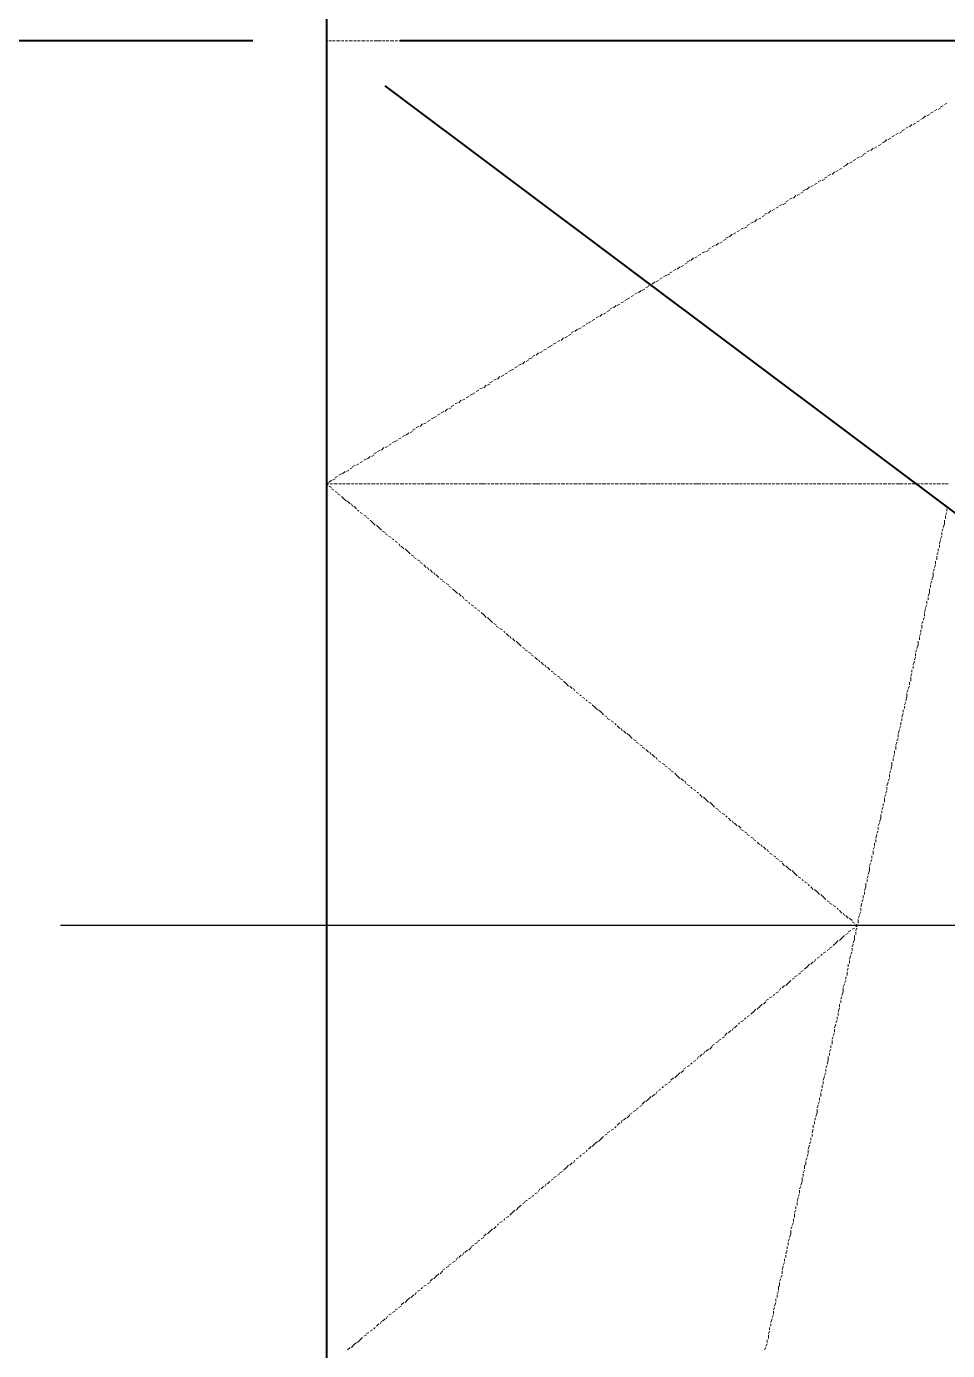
# Model space of a CAD drawing. Extents: x 0 to 604, y 0 to 420.
# Drawn here: x 344.74 to 360.35, y 331.78 to 354.23 of the extents above; entities that cross this region are included whole.
import ezdxf

# ---------------------------------------------------------------- set-up
doc = ezdxf.new("R2010")
doc.units = 0

msp = doc.modelspace()

# ---------------------------------------------------------------- linework, layer by layer
at = {"color": 7, "lineweight": 40}
for p, q in [((349.822, 397.743), (349.822, 310.219)), ((348.573, 353.991), (321.056, 353.991)), ((378.566, 353.991), (351.07, 353.991)), ((378.82, 332.232), (350.816, 353.229))]:
    msp.add_line(p, q, dxfattribs=at)
at = {"color": 7, "lineweight": 25}
for p, q in [((349.822, 357.568), (349.822, 337.566)), ((365.315, 338.984), (345.313, 338.984)), ((349.822, 336.084), (349.822, 335.068)), ((349.822, 333.565), (349.822, 313.563))]:
    msp.add_line(p, q, dxfattribs=at)
at = {"color": 7, "lineweight": 5}
for p, q in [((349.822, 354.182), (349.822, 354.224)), ((349.822, 354.097), (349.822, 354.161)), ((349.822, 354.034), (349.822, 354.097)), ((349.822, 353.991), (349.822, 354.012)), ((349.843, 353.991), (349.822, 353.991)), ((349.822, 353.991), (349.822, 353.949)), ((349.906, 353.991), (349.864, 353.991)), ((349.97, 353.991), (349.927, 353.991)), ((350.054, 353.991), (349.991, 353.991)), ((350.118, 353.991), (350.075, 353.991)), ((350.181, 353.991), (350.139, 353.991)), ((350.266, 353.991), (350.202, 353.991)), ((350.329, 353.991), (350.287, 353.991)), ((350.393, 353.991), (350.351, 353.991)), ((350.478, 353.991), (350.414, 353.991)), ((350.541, 353.991), (350.499, 353.991)), ((350.605, 353.991), (350.562, 353.991)), ((350.689, 353.991), (350.626, 353.991)), ((350.753, 353.991), (350.689, 353.991)), ((350.816, 353.991), (350.774, 353.991)), ((350.88, 353.991), (350.837, 353.991)), ((350.964, 353.991), (350.901, 353.991)), ((351.028, 353.991), (350.986, 353.991)), ((351.091, 353.991), (351.049, 353.991)), ((351.176, 353.991), (351.113, 353.991)), ((351.24, 353.991), (351.197, 353.991)), ((351.303, 353.991), (351.261, 353.991)), ((351.388, 353.991), (351.324, 353.991)), ((351.451, 353.991), (351.409, 353.991)), ((351.515, 353.991), (351.473, 353.991)), ((351.599, 353.991), (351.536, 353.991)), ((351.663, 353.991), (351.599, 353.991)), ((351.726, 353.991), (351.684, 353.991)), ((351.79, 353.991), (351.748, 353.991)), ((351.875, 353.991), (351.811, 353.991)), ((351.938, 353.991), (351.896, 353.991)), ((352.002, 353.991), (351.959, 353.991)), ((352.086, 353.991), (352.023, 353.991)), ((352.15, 353.991), (352.108, 353.991)), ((352.213, 353.991), (352.171, 353.991)), ((352.298, 353.991), (352.235, 353.991)), ((352.361, 353.991), (352.319, 353.991)), ((352.425, 353.991), (352.383, 353.991)), ((352.488, 353.991), (352.446, 353.991)), ((352.573, 353.991), (352.51, 353.991)), ((352.637, 353.991), (352.594, 353.991)), ((352.7, 353.991), (352.658, 353.991)), ((352.785, 353.991), (352.721, 353.991)), ((352.848, 353.991), (352.806, 353.991)), ((352.912, 353.991), (352.87, 353.991)), ((352.997, 353.991), (352.933, 353.991)), ((353.06, 353.991), (353.018, 353.991)), ((353.123, 353.991), (353.081, 353.991)), ((353.208, 353.991), (353.145, 353.991)), ((353.272, 353.991), (353.229, 353.991)), ((353.335, 353.991), (353.293, 353.991)), ((353.399, 353.991), (353.356, 353.991)), ((353.483, 353.991), (353.42, 353.991)), ((353.547, 353.991), (353.505, 353.991)), ((353.61, 353.991), (353.568, 353.991)), ((353.695, 353.991), (353.632, 353.991)), ((353.759, 353.991), (353.716, 353.991)), ((353.822, 353.991), (353.78, 353.991)), ((353.907, 353.991), (353.843, 353.991)), ((353.97, 353.991), (353.928, 353.991)), ((354.034, 353.991), (353.991, 353.991)), ((354.118, 353.991), (354.055, 353.991)), ((354.182, 353.991), (354.139, 353.991)), ((354.245, 353.991), (354.203, 353.991)), ((354.309, 353.991), (354.267, 353.991)), ((354.394, 353.991), (354.33, 353.991)), ((354.457, 353.991), (354.415, 353.991)), ((354.521, 353.991), (354.478, 353.991)), ((354.605, 353.991), (354.542, 353.991)), ((354.669, 353.991), (354.626, 353.991)), ((354.732, 353.991), (354.69, 353.991)), ((354.817, 353.991), (354.753, 353.991)), ((354.88, 353.991), (354.838, 353.991)), ((354.944, 353.991), (354.901, 353.991)), ((355.029, 353.991), (354.965, 353.991)), ((355.092, 353.991), (355.029, 353.991)), ((355.156, 353.991), (355.113, 353.991)), ((355.219, 353.991), (355.177, 353.991)), ((355.304, 353.991), (355.24, 353.991)), ((355.367, 353.991), (355.325, 353.991)), ((355.431, 353.991), (355.388, 353.991)), ((355.515, 353.991), (355.452, 353.991)), ((355.579, 353.991), (355.536, 353.991)), ((355.642, 353.991), (355.6, 353.991)), ((355.727, 353.991), (355.663, 353.991)), ((355.791, 353.991), (355.748, 353.991)), ((355.854, 353.991), (355.812, 353.991)), ((355.939, 353.991), (355.875, 353.991)), ((356.002, 353.991), (355.939, 353.991)), ((356.066, 353.991), (356.023, 353.991)), ((356.129, 353.991), (356.087, 353.991)), ((356.214, 353.991), (356.15, 353.991)), ((356.277, 353.991), (356.235, 353.991)), ((356.341, 353.991), (356.298, 353.991)), ((356.425, 353.991), (356.362, 353.991)), ((356.489, 353.991), (356.447, 353.991)), ((356.553, 353.991), (356.51, 353.991)), ((356.637, 353.991), (356.574, 353.991)), ((356.701, 353.991), (356.658, 353.991)), ((356.764, 353.991), (356.722, 353.991)), ((356.849, 353.991), (356.785, 353.991)), ((356.912, 353.991), (356.849, 353.991)), ((356.976, 353.991), (356.933, 353.991)), ((357.039, 353.991), (356.997, 353.991)), ((357.124, 353.991), (357.06, 353.991)), ((357.187, 353.991), (357.145, 353.991)), ((357.251, 353.991), (357.209, 353.991)), ((357.336, 353.991), (357.272, 353.991)), ((357.399, 353.991), (357.357, 353.991)), ((357.463, 353.991), (357.42, 353.991)), ((357.547, 353.991), (357.484, 353.991)), ((357.611, 353.991), (357.568, 353.991)), ((357.674, 353.991), (357.632, 353.991)), ((357.759, 353.991), (357.695, 353.991)), ((357.822, 353.991), (357.759, 353.991)), ((357.886, 353.991), (357.844, 353.991)), ((357.949, 353.991), (357.907, 353.991)), ((358.034, 353.991), (357.971, 353.991)), ((358.098, 353.991), (358.055, 353.991)), ((358.161, 353.991), (358.119, 353.991)), ((358.246, 353.991), (358.182, 353.991)), ((358.309, 353.991), (358.267, 353.991)), ((358.373, 353.991), (358.33, 353.991)), ((358.457, 353.991), (358.394, 353.991)), ((358.521, 353.991), (358.479, 353.991)), ((358.584, 353.991), (358.542, 353.991)), ((358.669, 353.991), (358.606, 353.991)), ((358.733, 353.991), (358.669, 353.991)), ((358.796, 353.991), (358.754, 353.991)), ((358.86, 353.991), (358.817, 353.991)), ((358.944, 353.991), (358.881, 353.991)), ((359.008, 353.991), (358.966, 353.991)), ((359.071, 353.991), (359.029, 353.991)), ((359.156, 353.991), (359.092, 353.991)), ((359.219, 353.991), (359.177, 353.991)), ((359.283, 353.991), (359.241, 353.991)), ((359.368, 353.991), (359.304, 353.991)), ((359.431, 353.991), (359.389, 353.991)), ((359.495, 353.991), (359.452, 353.991)), ((359.579, 353.991), (359.516, 353.991)), ((359.643, 353.991), (359.579, 353.991)), ((359.706, 353.991), (359.664, 353.991)), ((359.77, 353.991), (359.728, 353.991)), ((359.854, 353.991), (359.791, 353.991)), ((359.918, 353.991), (359.876, 353.991)), ((359.981, 353.991), (359.939, 353.991)), ((360.066, 353.991), (360.003, 353.991)), ((360.13, 353.991), (360.087, 353.991)), ((360.193, 353.991), (360.151, 353.991)), ((360.278, 353.991), (360.214, 353.991)), ((360.341, 353.991), (360.299, 353.991)), ((349.822, 353.928), (349.822, 353.885)), ((349.822, 353.864), (349.822, 353.801)), ((349.822, 353.78), (349.822, 353.737)), ((349.822, 353.716), (349.822, 353.674)), ((349.822, 353.653), (349.822, 353.589)), ((349.822, 353.568), (349.822, 353.526)), ((349.822, 353.505), (349.822, 353.462)), ((349.822, 353.441), (349.822, 353.377)), ((349.822, 353.356), (349.822, 353.314)), ((349.822, 353.293), (349.822, 353.25)), ((349.822, 353.229), (349.822, 353.187)), ((349.822, 353.166), (349.822, 353.102)), ((349.822, 353.081), (349.822, 353.039)), ((349.822, 353.018), (349.822, 352.975)), ((349.822, 352.954), (349.822, 352.891)), ((349.822, 352.87), (349.822, 352.827)), ((360.13, 352.806), (360.172, 352.827)), ((360.193, 352.827), (360.235, 352.848)), ((360.235, 352.87), (360.278, 352.891)), ((360.299, 352.912), (360.341, 352.933)), ((349.822, 352.806), (349.822, 352.764)), ((349.822, 352.742), (349.822, 352.679)), ((349.822, 352.658), (349.822, 352.615)), ((349.822, 352.594), (349.822, 352.552)), ((359.77, 352.573), (359.812, 352.594)), ((359.833, 352.615), (359.876, 352.637)), ((359.897, 352.658), (359.939, 352.679)), ((359.939, 352.679), (359.981, 352.721)), ((360.003, 352.721), (360.045, 352.742)), ((360.066, 352.764), (360.108, 352.785)), ((349.822, 352.531), (349.822, 352.467)), ((349.822, 352.446), (349.822, 352.404)), ((349.822, 352.383), (349.822, 352.34)), ((359.41, 352.361), (359.452, 352.383)), ((359.474, 352.404), (359.516, 352.425)), ((359.537, 352.425), (359.579, 352.446)), ((359.579, 352.467), (359.622, 352.488)), ((359.643, 352.51), (359.685, 352.531)), ((359.706, 352.531), (359.749, 352.573)), ((349.822, 352.319), (349.822, 352.277)), ((349.822, 352.256), (349.822, 352.192)), ((349.822, 352.171), (349.822, 352.129)), ((359.05, 352.129), (359.092, 352.171)), ((359.114, 352.171), (359.156, 352.192)), ((359.177, 352.213), (359.219, 352.235)), ((359.241, 352.256), (359.283, 352.277)), ((359.283, 352.277), (359.325, 352.319)), ((359.346, 352.319), (359.389, 352.34)), ((349.822, 352.108), (349.822, 352.065)), ((349.822, 352.044), (349.822, 351.98)), ((349.822, 351.959), (349.822, 351.917)), ((358.627, 351.875), (358.669, 351.917)), ((358.69, 351.917), (358.733, 351.938)), ((358.754, 351.959), (358.796, 351.98)), ((358.817, 352.002), (358.86, 352.023)), ((358.881, 352.023), (358.923, 352.044)), ((358.923, 352.065), (358.966, 352.086)), ((358.987, 352.108), (359.029, 352.129)), ((349.822, 351.896), (349.822, 351.853)), ((349.822, 351.832), (349.822, 351.769)), ((349.822, 351.748), (349.822, 351.705)), ((358.33, 351.705), (358.373, 351.726)), ((358.394, 351.726), (358.436, 351.769)), ((358.457, 351.769), (358.5, 351.79)), ((358.521, 351.811), (358.563, 351.832)), ((358.584, 351.853), (358.627, 351.875)), ((349.822, 351.684), (349.822, 351.642)), ((349.822, 351.621), (349.822, 351.557)), ((349.822, 351.536), (349.822, 351.494)), ((349.822, 351.473), (349.822, 351.43)), ((357.907, 351.451), (357.971, 351.473)), ((357.971, 351.473), (358.013, 351.515)), ((358.034, 351.515), (358.077, 351.536)), ((358.098, 351.557), (358.14, 351.578)), ((358.161, 351.599), (358.204, 351.621)), ((358.225, 351.621), (358.267, 351.642)), ((358.267, 351.663), (358.309, 351.684)), ((349.822, 351.409), (349.822, 351.367)), ((349.822, 351.346), (349.822, 351.282)), ((349.822, 351.261), (349.822, 351.218)), ((357.611, 351.261), (357.653, 351.282)), ((357.674, 351.303), (357.717, 351.324)), ((357.738, 351.324), (357.78, 351.367)), ((357.801, 351.367), (357.844, 351.388)), ((357.865, 351.409), (357.907, 351.43)), ((349.822, 351.197), (349.822, 351.155)), ((349.822, 351.134), (349.822, 351.07)), ((349.822, 351.049), (349.822, 351.007)), ((357.209, 351.007), (357.251, 351.028)), ((357.251, 351.049), (357.293, 351.07)), ((357.315, 351.07), (357.357, 351.113)), ((357.378, 351.113), (357.42, 351.134)), ((357.442, 351.155), (357.484, 351.176)), ((357.505, 351.197), (357.547, 351.218)), ((357.568, 351.218), (357.611, 351.24)), ((349.822, 350.986), (349.822, 350.943)), ((349.822, 350.922), (349.822, 350.859)), ((349.822, 350.837), (349.822, 350.795)), ((356.849, 350.795), (356.891, 350.816)), ((356.912, 350.816), (356.955, 350.837)), ((356.955, 350.859), (356.997, 350.88)), ((357.018, 350.901), (357.06, 350.922)), ((357.082, 350.922), (357.124, 350.964)), ((357.145, 350.964), (357.187, 350.986)), ((349.822, 350.774), (349.822, 350.732)), ((349.822, 350.711), (349.822, 350.647)), ((349.822, 350.626), (349.822, 350.584)), ((356.489, 350.562), (356.531, 350.584)), ((356.553, 350.605), (356.595, 350.626)), ((356.595, 350.647), (356.637, 350.668)), ((356.658, 350.668), (356.701, 350.711)), ((356.722, 350.711), (356.764, 350.732)), ((356.785, 350.753), (356.828, 350.774)), ((349.822, 350.562), (349.822, 350.52)), ((349.822, 350.499), (349.822, 350.456)), ((349.822, 350.435), (349.822, 350.372)), ((349.822, 350.351), (349.822, 350.308)), ((356.129, 350.351), (356.171, 350.372)), ((356.193, 350.393), (356.235, 350.414)), ((356.256, 350.414), (356.298, 350.435)), ((356.298, 350.456), (356.341, 350.478)), ((356.362, 350.499), (356.404, 350.52)), ((356.425, 350.52), (356.468, 350.562)), ((349.822, 350.287), (349.822, 350.245)), ((349.822, 350.224), (349.822, 350.16)), ((349.822, 350.139), (349.822, 350.097)), ((355.706, 350.097), (355.748, 350.118)), ((355.769, 350.118), (355.812, 350.16)), ((355.833, 350.16), (355.875, 350.181)), ((355.896, 350.202), (355.939, 350.224)), ((355.939, 350.245), (355.981, 350.266)), ((356.002, 350.266), (356.045, 350.308)), ((356.066, 350.308), (356.108, 350.329)), ((349.822, 350.075), (349.822, 350.033)), ((349.822, 350.012), (349.822, 349.949)), ((349.822, 349.927), (349.822, 349.885)), ((355.346, 349.864), (355.388, 349.906)), ((355.409, 349.906), (355.452, 349.927)), ((355.473, 349.949), (355.515, 349.97)), ((355.536, 349.991), (355.579, 350.012)), ((355.579, 350.012), (355.642, 350.033)), ((355.642, 350.054), (355.685, 350.075)), ((349.822, 349.864), (349.822, 349.822)), ((349.822, 349.8), (349.822, 349.737)), ((349.822, 349.716), (349.822, 349.673)), ((354.986, 349.652), (355.029, 349.673)), ((355.05, 349.694), (355.092, 349.716)), ((355.113, 349.716), (355.156, 349.758)), ((355.177, 349.758), (355.219, 349.779)), ((355.24, 349.8), (355.282, 349.822)), ((355.282, 349.843), (355.325, 349.864)), ((349.822, 349.652), (349.822, 349.61)), ((349.822, 349.589), (349.822, 349.546)), ((349.822, 349.525), (349.822, 349.462)), ((354.626, 349.44), (354.669, 349.462)), ((354.69, 349.462), (354.732, 349.504)), ((354.753, 349.504), (354.796, 349.525)), ((354.817, 349.546), (354.859, 349.567)), ((354.88, 349.589), (354.923, 349.61)), ((354.923, 349.61), (354.965, 349.631)), ((349.822, 349.44), (349.822, 349.398)), ((349.822, 349.377), (349.822, 349.335)), ((349.822, 349.313), (349.822, 349.25)), ((349.822, 349.229), (349.822, 349.187)), ((354.267, 349.208), (354.309, 349.229)), ((354.33, 349.25), (354.372, 349.271)), ((354.394, 349.292), (354.436, 349.313)), ((354.457, 349.313), (354.499, 349.356)), ((354.521, 349.356), (354.563, 349.377)), ((354.584, 349.398), (354.626, 349.419)), ((349.822, 349.165), (349.822, 349.123)), ((349.822, 349.102), (349.822, 349.038)), ((349.822, 349.017), (349.822, 348.975)), ((353.928, 348.996), (353.97, 349.017)), ((353.97, 349.038), (354.012, 349.06)), ((354.034, 349.06), (354.076, 349.102)), ((354.097, 349.102), (354.139, 349.123)), ((354.161, 349.144), (354.203, 349.165)), ((354.224, 349.187), (354.267, 349.208)), ((349.822, 348.954), (349.822, 348.911)), ((349.822, 348.89), (349.822, 348.827)), ((349.822, 348.805), (349.822, 348.763)), ((353.568, 348.784), (353.61, 348.805)), ((353.61, 348.805), (353.653, 348.827)), ((353.674, 348.848), (353.716, 348.869)), ((353.737, 348.89), (353.78, 348.911)), ((353.801, 348.911), (353.843, 348.954)), ((353.864, 348.954), (353.907, 348.975)), ((349.822, 348.742), (349.822, 348.7)), ((349.822, 348.678), (349.822, 348.636)), ((349.822, 348.615), (349.822, 348.551)), ((353.145, 348.509), (353.187, 348.551)), ((353.208, 348.551), (353.25, 348.573)), ((353.25, 348.594), (353.314, 348.615)), ((353.314, 348.636), (353.356, 348.657)), ((353.377, 348.657), (353.42, 348.7)), ((353.441, 348.7), (353.483, 348.721)), ((353.505, 348.742), (353.547, 348.763)), ((349.822, 348.53), (349.822, 348.488)), ((349.822, 348.467), (349.822, 348.425)), ((349.822, 348.403), (349.822, 348.34)), ((352.848, 348.34), (352.891, 348.361)), ((352.912, 348.382), (352.954, 348.403)), ((352.954, 348.403), (352.997, 348.425)), ((353.018, 348.446), (353.06, 348.467)), ((353.081, 348.488), (353.123, 348.509)), ((349.822, 348.319), (349.822, 348.276)), ((349.822, 348.255), (349.822, 348.213)), ((349.822, 348.192), (349.822, 348.128)), ((349.822, 348.107), (349.822, 348.065)), ((352.425, 348.086), (352.467, 348.107)), ((352.488, 348.107), (352.531, 348.149)), ((352.552, 348.149), (352.594, 348.17)), ((352.594, 348.192), (352.637, 348.213)), ((352.658, 348.234), (352.7, 348.255)), ((352.721, 348.255), (352.764, 348.298)), ((352.785, 348.298), (352.827, 348.319)), ((349.822, 348.043), (349.822, 348.001)), ((349.822, 347.98), (349.822, 347.916)), ((349.822, 347.895), (349.822, 347.853)), ((352.065, 347.853), (352.108, 347.895)), ((352.129, 347.895), (352.171, 347.916)), ((352.192, 347.938), (352.235, 347.959)), ((352.256, 347.98), (352.298, 348.001)), ((352.298, 348.001), (352.34, 348.022)), ((352.361, 348.043), (352.404, 348.065)), ((349.822, 347.832), (349.822, 347.789)), ((349.822, 347.768), (349.822, 347.726)), ((349.822, 347.705), (349.822, 347.641)), ((351.705, 347.641), (351.748, 347.663)), ((351.769, 347.684), (351.811, 347.705)), ((351.832, 347.705), (351.875, 347.747)), ((351.896, 347.747), (351.938, 347.768)), ((351.938, 347.789), (351.98, 347.811)), ((352.002, 347.832), (352.044, 347.853)), ((349.822, 347.62), (349.822, 347.578)), ((349.822, 347.557), (349.822, 347.514)), ((349.822, 347.493), (349.822, 347.43)), ((351.346, 347.43), (351.388, 347.451)), ((351.409, 347.451), (351.451, 347.493)), ((351.473, 347.493), (351.515, 347.514)), ((351.536, 347.536), (351.578, 347.557)), ((351.599, 347.578), (351.642, 347.599)), ((351.642, 347.599), (351.684, 347.62)), ((349.822, 347.408), (349.822, 347.366)), ((349.822, 347.345), (349.822, 347.303)), ((349.822, 347.281), (349.822, 347.218)), ((350.986, 347.197), (351.028, 347.218)), ((351.049, 347.239), (351.091, 347.26)), ((351.113, 347.281), (351.155, 347.303)), ((351.176, 347.303), (351.218, 347.345)), ((351.24, 347.345), (351.282, 347.366)), ((351.282, 347.387), (351.324, 347.408)), ((349.822, 347.197), (349.822, 347.154)), ((349.822, 347.133), (349.822, 347.091)), ((349.822, 347.07), (349.822, 347.006)), ((349.822, 346.985), (349.822, 346.943)), ((350.626, 346.985), (350.668, 347.006)), ((350.689, 347.027), (350.732, 347.049)), ((350.753, 347.049), (350.795, 347.091)), ((350.816, 347.091), (350.859, 347.112)), ((350.88, 347.133), (350.922, 347.154)), ((350.943, 347.176), (350.986, 347.197)), ((349.822, 346.922), (349.822, 346.879)), ((349.822, 346.858), (349.822, 346.816)), ((349.822, 346.795), (349.822, 346.731)), ((350.224, 346.731), (350.266, 346.752)), ((350.266, 346.774), (350.308, 346.795)), ((350.329, 346.795), (350.372, 346.816)), ((350.393, 346.837), (350.435, 346.858)), ((350.456, 346.879), (350.499, 346.901)), ((350.52, 346.901), (350.562, 346.943)), ((350.584, 346.943), (350.626, 346.964)), ((349.822, 346.71), (349.822, 346.668)), ((349.822, 346.646), (349.822, 346.604)), ((349.822, 346.583), (349.822, 346.519)), ((349.864, 346.498), (349.906, 346.541)), ((349.927, 346.541), (349.97, 346.562)), ((349.97, 346.583), (350.012, 346.604)), ((350.033, 346.625), (350.075, 346.646)), ((350.097, 346.646), (350.139, 346.689)), ((350.16, 346.689), (350.202, 346.71)), ((349.822, 346.477), (349.843, 346.498)), ((349.822, 346.498), (349.822, 346.456)), ((349.822, 346.477), (349.864, 346.477)), ((349.843, 346.456), (349.822, 346.477)), ((349.822, 346.435), (349.822, 346.392)), ((349.822, 346.371), (349.822, 346.308)), ((349.906, 346.414), (349.864, 346.435)), ((349.885, 346.477), (349.927, 346.477)), ((349.949, 346.371), (349.906, 346.392)), ((349.949, 346.477), (350.012, 346.477)), ((350.012, 346.329), (349.97, 346.35)), ((350.054, 346.287), (350.012, 346.308)), ((350.033, 346.477), (350.075, 346.477)), ((350.097, 346.477), (350.139, 346.477)), ((350.16, 346.477), (350.224, 346.477)), ((350.245, 346.477), (350.287, 346.477)), ((350.308, 346.477), (350.351, 346.477)), ((350.372, 346.477), (350.435, 346.477)), ((350.456, 346.477), (350.499, 346.477)), ((350.52, 346.477), (350.562, 346.477)), ((350.584, 346.477), (350.647, 346.477)), ((350.668, 346.477), (350.711, 346.477)), ((350.732, 346.477), (350.774, 346.477)), ((350.795, 346.477), (350.837, 346.477)), ((350.859, 346.477), (350.922, 346.477)), ((350.943, 346.477), (350.986, 346.477)), ((351.007, 346.477), (351.049, 346.477)), ((351.07, 346.477), (351.134, 346.477)), ((351.155, 346.477), (351.197, 346.477)), ((351.218, 346.477), (351.261, 346.477)), ((351.282, 346.477), (351.346, 346.477)), ((351.367, 346.477), (351.409, 346.477)), ((351.43, 346.477), (351.473, 346.477)), ((351.494, 346.477), (351.557, 346.477)), ((351.557, 346.477), (351.621, 346.477)), ((351.642, 346.477), (351.684, 346.477)), ((351.705, 346.477), (351.748, 346.477)), ((351.769, 346.477), (351.832, 346.477)), ((351.853, 346.477), (351.896, 346.477)), ((351.917, 346.477), (351.959, 346.477)), ((351.98, 346.477), (352.044, 346.477)), ((352.065, 346.477), (352.108, 346.477)), ((352.129, 346.477), (352.171, 346.477)), ((352.192, 346.477), (352.256, 346.477)), ((352.277, 346.477), (352.319, 346.477)), ((352.34, 346.477), (352.383, 346.477)), ((352.404, 346.477), (352.467, 346.477)), ((352.467, 346.477), (352.531, 346.477)), ((352.552, 346.477), (352.594, 346.477)), ((352.615, 346.477), (352.658, 346.477)), ((352.679, 346.477), (352.742, 346.477)), ((352.764, 346.477), (352.806, 346.477)), ((352.827, 346.477), (352.87, 346.477)), ((352.891, 346.477), (352.954, 346.477)), ((352.975, 346.477), (353.018, 346.477)), ((353.039, 346.477), (353.081, 346.477)), ((353.102, 346.477), (353.166, 346.477)), ((353.187, 346.477), (353.229, 346.477)), ((353.25, 346.477), (353.293, 346.477)), ((353.314, 346.477), (353.377, 346.477)), ((353.377, 346.477), (353.441, 346.477)), ((353.462, 346.477), (353.505, 346.477)), ((353.526, 346.477), (353.568, 346.477)), ((353.589, 346.477), (353.653, 346.477)), ((353.674, 346.477), (353.716, 346.477)), ((353.737, 346.477), (353.78, 346.477)), ((353.801, 346.477), (353.864, 346.477)), ((353.885, 346.477), (353.928, 346.477)), ((353.949, 346.477), (353.991, 346.477)), ((354.012, 346.477), (354.076, 346.477)), ((354.097, 346.477), (354.139, 346.477)), ((354.161, 346.477), (354.203, 346.477)), ((354.224, 346.477), (354.288, 346.477)), ((354.288, 346.477), (354.351, 346.477)), ((354.372, 346.477), (354.415, 346.477)), ((354.436, 346.477), (354.478, 346.477)), ((354.499, 346.477), (354.563, 346.477)), ((354.584, 346.477), (354.626, 346.477)), ((354.647, 346.477), (354.69, 346.477)), ((354.711, 346.477), (354.774, 346.477)), ((354.796, 346.477), (354.838, 346.477)), ((354.859, 346.477), (354.901, 346.477)), ((354.923, 346.477), (354.986, 346.477)), ((355.007, 346.477), (355.05, 346.477)), ((355.071, 346.477), (355.113, 346.477)), ((355.134, 346.477), (355.198, 346.477)), ((355.198, 346.477), (355.261, 346.477)), ((355.282, 346.477), (355.325, 346.477)), ((355.346, 346.477), (355.388, 346.477)), ((355.409, 346.477), (355.473, 346.477)), ((355.494, 346.477), (355.536, 346.477)), ((355.558, 346.477), (355.6, 346.477)), ((355.621, 346.477), (355.685, 346.477)), ((355.706, 346.477), (355.748, 346.477)), ((355.769, 346.477), (355.812, 346.477)), ((355.833, 346.477), (355.896, 346.477)), ((355.918, 346.477), (355.96, 346.477)), ((355.981, 346.477), (356.023, 346.477)), ((356.045, 346.477), (356.108, 346.477)), ((356.108, 346.477), (356.171, 346.477)), ((356.193, 346.477), (356.235, 346.477)), ((356.256, 346.477), (356.298, 346.477)), ((356.32, 346.477), (356.383, 346.477)), ((356.404, 346.477), (356.447, 346.477)), ((356.468, 346.477), (356.51, 346.477)), ((356.531, 346.477), (356.595, 346.477)), ((356.616, 346.477), (356.658, 346.477)), ((356.68, 346.477), (356.722, 346.477)), ((356.743, 346.477), (356.807, 346.477)), ((356.828, 346.477), (356.87, 346.477)), ((356.891, 346.477), (356.933, 346.477)), ((356.955, 346.477), (356.997, 346.477)), ((357.018, 346.477), (357.082, 346.477)), ((357.103, 346.477), (357.145, 346.477)), ((357.166, 346.477), (357.209, 346.477)), ((357.23, 346.477), (357.293, 346.477)), ((357.315, 346.477), (357.357, 346.477)), ((357.378, 346.477), (357.42, 346.477)), ((357.442, 346.477), (357.505, 346.477)), ((357.526, 346.477), (357.568, 346.477)), ((357.59, 346.477), (357.632, 346.477)), ((357.653, 346.477), (357.717, 346.477)), ((357.738, 346.477), (357.78, 346.477)), ((357.801, 346.477), (357.844, 346.477)), ((357.865, 346.477), (357.907, 346.477)), ((357.928, 346.477), (357.992, 346.477)), ((358.013, 346.477), (358.055, 346.477)), ((358.077, 346.477), (358.119, 346.477)), ((358.14, 346.477), (358.204, 346.477)), ((358.225, 346.477), (358.267, 346.477)), ((358.288, 346.477), (358.33, 346.477)), ((358.352, 346.477), (358.415, 346.477)), ((358.436, 346.477), (358.479, 346.477)), ((358.5, 346.477), (358.542, 346.477)), ((358.563, 346.477), (358.627, 346.477)), ((358.648, 346.477), (358.69, 346.477)), ((358.711, 346.477), (358.754, 346.477)), ((358.775, 346.477), (358.817, 346.477)), ((358.839, 346.477), (358.902, 346.477)), ((358.923, 346.477), (358.966, 346.477)), ((358.987, 346.477), (359.029, 346.477)), ((359.05, 346.477), (359.114, 346.477)), ((359.135, 346.477), (359.177, 346.477)), ((359.198, 346.477), (359.241, 346.477)), ((359.262, 346.477), (359.325, 346.477)), ((359.346, 346.477), (359.389, 346.477)), ((359.41, 346.477), (359.452, 346.477)), ((359.474, 346.477), (359.537, 346.477)), ((359.537, 346.477), (359.601, 346.477)), ((359.622, 346.477), (359.664, 346.477)), ((359.685, 346.477), (359.728, 346.477)), ((359.749, 346.477), (359.812, 346.477)), ((359.833, 346.477), (359.876, 346.477)), ((359.897, 346.477), (359.939, 346.477)), ((359.96, 346.477), (360.024, 346.477)), ((360.045, 346.477), (360.087, 346.477)), ((360.108, 346.477), (360.151, 346.477)), ((360.172, 346.477), (360.235, 346.477)), ((360.257, 346.477), (360.299, 346.477)), ((360.32, 346.477), (360.363, 346.477)), ((349.822, 346.287), (349.822, 346.244)), ((349.822, 346.223), (349.822, 346.181)), ((349.822, 346.16), (349.822, 346.096)), ((350.118, 346.223), (350.075, 346.265)), ((350.16, 346.181), (350.118, 346.223)), ((350.224, 346.139), (350.181, 346.181)), ((350.266, 346.096), (350.245, 346.139)), ((350.329, 346.054), (350.287, 346.096)), ((349.822, 346.075), (349.822, 346.033)), ((349.822, 346.012), (349.822, 345.969)), ((349.822, 345.948), (349.822, 345.906)), ((349.822, 345.884), (349.822, 345.821)), ((350.372, 346.012), (350.351, 346.033)), ((350.435, 345.969), (350.393, 345.99)), ((350.499, 345.927), (350.456, 345.948)), ((350.541, 345.884), (350.499, 345.906)), ((350.605, 345.821), (350.562, 345.863)), ((360.299, 345.863), (360.299, 345.8)), ((360.341, 345.99), (360.32, 345.948)), ((360.32, 345.927), (360.32, 345.884)), ((360.341, 346.054), (360.341, 346.012)), ((349.822, 345.8), (349.822, 345.757)), ((349.822, 345.736), (349.822, 345.694)), ((349.822, 345.673), (349.822, 345.609)), ((350.647, 345.779), (350.605, 345.821)), ((350.711, 345.736), (350.668, 345.779)), ((350.753, 345.694), (350.711, 345.736)), ((350.816, 345.652), (350.774, 345.673)), ((350.859, 345.609), (350.816, 345.63)), ((360.278, 345.715), (360.257, 345.673)), ((360.257, 345.652), (360.257, 345.609)), ((360.299, 345.8), (360.278, 345.736)), ((349.822, 345.588), (349.822, 345.546)), ((349.822, 345.525), (349.822, 345.482)), ((349.822, 345.461), (349.822, 345.398)), ((350.922, 345.567), (350.88, 345.588)), ((350.964, 345.525), (350.943, 345.546)), ((351.028, 345.482), (350.986, 345.503)), ((351.07, 345.419), (351.049, 345.461)), ((351.134, 345.377), (351.091, 345.419)), ((360.235, 345.525), (360.214, 345.461)), ((360.214, 345.44), (360.214, 345.398)), ((360.257, 345.588), (360.235, 345.546)), ((349.822, 345.377), (349.822, 345.334)), ((349.822, 345.313), (349.822, 345.271)), ((349.822, 345.25), (349.822, 345.186)), ((351.197, 345.334), (351.155, 345.377)), ((351.24, 345.292), (351.197, 345.334)), ((351.303, 345.25), (351.261, 345.271)), ((351.346, 345.207), (351.303, 345.228)), ((351.409, 345.165), (351.367, 345.186)), ((360.193, 345.313), (360.172, 345.271)), ((360.172, 345.25), (360.172, 345.186)), ((360.193, 345.377), (360.193, 345.334)), ((349.822, 345.165), (349.822, 345.122)), ((349.822, 345.101), (349.822, 345.059)), ((349.822, 345.038), (349.822, 344.995)), ((349.822, 344.974), (349.822, 344.911)), ((351.451, 345.122), (351.409, 345.144)), ((351.515, 345.059), (351.473, 345.101)), ((351.557, 345.017), (351.536, 345.059)), ((351.621, 344.974), (351.578, 345.017)), ((351.663, 344.932), (351.642, 344.974)), ((360.13, 345.038), (360.108, 344.995)), ((360.108, 344.974), (360.108, 344.911)), ((360.151, 345.101), (360.13, 345.059)), ((360.151, 345.165), (360.151, 345.122)), ((349.822, 344.89), (349.822, 344.847)), ((349.822, 344.826), (349.822, 344.784)), ((349.822, 344.763), (349.822, 344.699)), ((351.726, 344.89), (351.684, 344.932)), ((351.79, 344.847), (351.748, 344.868)), ((351.832, 344.805), (351.79, 344.826)), ((351.896, 344.763), (351.853, 344.784)), ((351.938, 344.72), (351.896, 344.741)), ((360.087, 344.826), (360.066, 344.784)), ((360.066, 344.763), (360.066, 344.72)), ((360.108, 344.911), (360.087, 344.847)), ((349.822, 344.678), (349.822, 344.636)), ((349.822, 344.615), (349.822, 344.572)), ((349.822, 344.551), (349.822, 344.488)), ((352.002, 344.657), (351.959, 344.699)), ((352.044, 344.615), (352.002, 344.657)), ((352.108, 344.572), (352.065, 344.615)), ((352.15, 344.53), (352.129, 344.572)), ((352.213, 344.488), (352.171, 344.509)), ((360.045, 344.636), (360.024, 344.572)), ((360.024, 344.551), (360.024, 344.509)), ((360.045, 344.699), (360.045, 344.636)), ((349.822, 344.466), (349.822, 344.424)), ((349.822, 344.403), (349.822, 344.36)), ((349.822, 344.339), (349.822, 344.276)), ((352.256, 344.445), (352.235, 344.466)), ((352.319, 344.403), (352.277, 344.424)), ((352.361, 344.36), (352.34, 344.382)), ((352.425, 344.318), (352.383, 344.339)), ((352.488, 344.255), (352.446, 344.297)), ((359.981, 344.36), (359.96, 344.297)), ((360.003, 344.424), (359.981, 344.382)), ((360.003, 344.488), (360.003, 344.445)), ((349.822, 344.255), (349.822, 344.212)), ((349.822, 344.191), (349.822, 344.149)), ((349.822, 344.128), (349.822, 344.085)), ((349.822, 344.064), (349.822, 344.001)), ((352.531, 344.212), (352.488, 344.255)), ((352.594, 344.17), (352.552, 344.212)), ((352.637, 344.128), (352.594, 344.17)), ((352.7, 344.085), (352.658, 344.106)), ((352.742, 344.043), (352.7, 344.064)), ((359.939, 344.149), (359.918, 344.106)), ((359.918, 344.085), (359.918, 344.022)), ((359.96, 344.212), (359.939, 344.17)), ((359.96, 344.276), (359.96, 344.233)), ((349.822, 343.979), (349.822, 343.937)), ((349.822, 343.916), (349.822, 343.874)), ((349.822, 343.853), (349.822, 343.789)), ((352.806, 344.001), (352.764, 344.022)), ((352.848, 343.958), (352.827, 343.979)), ((352.912, 343.895), (352.87, 343.937)), ((352.954, 343.853), (352.933, 343.895)), ((353.018, 343.81), (352.975, 343.853)), ((359.897, 343.937), (359.876, 343.895)), ((359.876, 343.874), (359.876, 343.831)), ((359.897, 344.001), (359.897, 343.958)), ((349.822, 343.768), (349.822, 343.726)), ((349.822, 343.704), (349.822, 343.662)), ((349.822, 343.641), (349.822, 343.577)), ((353.081, 343.768), (353.039, 343.81)), ((353.123, 343.726), (353.081, 343.768)), ((353.187, 343.683), (353.145, 343.704)), ((353.229, 343.641), (353.187, 343.662)), ((353.293, 343.599), (353.25, 343.62)), ((359.833, 343.662), (359.812, 343.62)), ((359.854, 343.747), (359.833, 343.683)), ((359.854, 343.81), (359.854, 343.747)), ((349.822, 343.556), (349.822, 343.514)), ((349.822, 343.493), (349.822, 343.45)), ((349.822, 343.429), (349.822, 343.366)), ((353.335, 343.556), (353.293, 343.577)), ((353.399, 343.493), (353.356, 343.535)), ((353.441, 343.45), (353.42, 343.493)), ((353.505, 343.408), (353.462, 343.45)), ((353.547, 343.366), (353.526, 343.408)), ((359.791, 343.471), (359.77, 343.408)), ((359.77, 343.387), (359.77, 343.344)), ((359.812, 343.535), (359.791, 343.493)), ((359.812, 343.599), (359.812, 343.556)), ((349.822, 343.344), (349.822, 343.302)), ((349.822, 343.281), (349.822, 343.239)), ((349.822, 343.217), (349.822, 343.175)), ((353.61, 343.323), (353.568, 343.366)), ((353.674, 343.281), (353.632, 343.302)), ((353.716, 343.239), (353.674, 343.26)), ((353.78, 343.196), (353.737, 343.217)), ((353.822, 343.154), (353.78, 343.175)), ((359.749, 343.26), (359.728, 343.217)), ((359.728, 343.196), (359.728, 343.133)), ((359.749, 343.323), (359.749, 343.281)), ((349.822, 343.154), (349.822, 343.091)), ((349.822, 343.069), (349.822, 343.027)), ((349.822, 343.006), (349.822, 342.964)), ((349.822, 342.942), (349.822, 342.879)), ((353.885, 343.091), (353.843, 343.133)), ((353.928, 343.048), (353.885, 343.091)), ((353.991, 343.006), (353.949, 343.048)), ((354.034, 342.964), (354.012, 343.006)), ((354.097, 342.921), (354.055, 342.942)), ((359.685, 342.985), (359.664, 342.942)), ((359.706, 343.048), (359.685, 343.006)), ((359.706, 343.112), (359.706, 343.069)), ((349.822, 342.858), (349.822, 342.815)), ((349.822, 342.794), (349.822, 342.752)), ((349.822, 342.731), (349.822, 342.667)), ((354.139, 342.879), (354.118, 342.9)), ((354.203, 342.836), (354.161, 342.858)), ((354.245, 342.794), (354.224, 342.815)), ((354.309, 342.752), (354.267, 342.773)), ((354.372, 342.688), (354.33, 342.731)), ((359.643, 342.773), (359.622, 342.731)), ((359.622, 342.709), (359.622, 342.667)), ((359.664, 342.858), (359.643, 342.794)), ((359.664, 342.921), (359.664, 342.858)), ((349.822, 342.646), (349.822, 342.604)), ((349.822, 342.582), (349.822, 342.54)), ((349.822, 342.519), (349.822, 342.455)), ((354.415, 342.646), (354.372, 342.688)), ((354.478, 342.604), (354.436, 342.646)), ((354.521, 342.561), (354.478, 342.604)), ((354.584, 342.519), (354.542, 342.54)), ((354.626, 342.477), (354.584, 342.498)), ((359.601, 342.582), (359.579, 342.519)), ((359.579, 342.498), (359.579, 342.455)), ((359.601, 342.646), (359.601, 342.604)), ((349.822, 342.434), (349.822, 342.392)), ((349.822, 342.371), (349.822, 342.329)), ((349.822, 342.307), (349.822, 342.265)), ((354.69, 342.434), (354.647, 342.455)), ((354.732, 342.392), (354.711, 342.413)), ((354.796, 342.329), (354.753, 342.371)), ((354.838, 342.286), (354.817, 342.329)), ((354.901, 342.244), (354.859, 342.286)), ((359.537, 342.307), (359.516, 342.244)), ((359.558, 342.371), (359.537, 342.329)), ((359.558, 342.434), (359.558, 342.392)), ((349.822, 342.244), (349.822, 342.18)), ((349.822, 342.159), (349.822, 342.117)), ((349.822, 342.096), (349.822, 342.053)), ((354.965, 342.202), (354.923, 342.244)), ((355.007, 342.159), (354.965, 342.202)), ((355.071, 342.117), (355.029, 342.138)), ((355.113, 342.074), (355.071, 342.096)), ((355.177, 342.032), (355.134, 342.053)), ((359.495, 342.096), (359.474, 342.053)), ((359.516, 342.159), (359.495, 342.117)), ((359.516, 342.223), (359.516, 342.18)), ((349.822, 342.032), (349.822, 341.969)), ((349.822, 341.947), (349.822, 341.905)), ((349.822, 341.884), (349.822, 341.842)), ((349.822, 341.82), (349.822, 341.757)), ((355.219, 341.99), (355.177, 342.011)), ((355.282, 341.926), (355.24, 341.969)), ((355.325, 341.884), (355.304, 341.926)), ((355.388, 341.842), (355.346, 341.884)), ((355.431, 341.799), (355.409, 341.842)), ((359.452, 341.884), (359.431, 341.842)), ((359.431, 341.82), (359.431, 341.778)), ((359.452, 341.947), (359.452, 341.905)), ((359.474, 342.032), (359.474, 341.969)), ((349.822, 341.736), (349.822, 341.693)), ((349.822, 341.672), (349.822, 341.63)), ((349.822, 341.609), (349.822, 341.545)), ((355.494, 341.757), (355.452, 341.778)), ((355.558, 341.715), (355.515, 341.736)), ((355.6, 341.672), (355.558, 341.693)), ((355.663, 341.63), (355.621, 341.651)), ((355.706, 341.588), (355.663, 341.609)), ((359.389, 341.609), (359.368, 341.567)), ((359.41, 341.693), (359.389, 341.63)), ((359.41, 341.757), (359.41, 341.693)), ((349.822, 341.524), (349.822, 341.482)), ((349.822, 341.461), (349.822, 341.418)), ((349.822, 341.397), (349.822, 341.355)), ((355.769, 341.524), (355.727, 341.567)), ((355.812, 341.482), (355.769, 341.524)), ((355.875, 341.44), (355.833, 341.482)), ((355.918, 341.397), (355.896, 341.44)), ((355.981, 341.355), (355.939, 341.376)), ((359.346, 341.418), (359.325, 341.355)), ((359.368, 341.482), (359.346, 341.44)), ((359.368, 341.545), (359.368, 341.503)), ((349.822, 341.334), (349.822, 341.27)), ((349.822, 341.249), (349.822, 341.207)), ((349.822, 341.185), (349.822, 341.143)), ((356.023, 341.312), (356.002, 341.334)), ((356.087, 341.27), (356.045, 341.291)), ((356.129, 341.228), (356.108, 341.249)), ((356.193, 341.164), (356.15, 341.207)), ((356.256, 341.122), (356.214, 341.164)), ((359.304, 341.207), (359.283, 341.164)), ((359.283, 341.143), (359.283, 341.08)), ((359.325, 341.27), (359.304, 341.228)), ((359.325, 341.334), (359.325, 341.291)), ((349.822, 341.122), (349.822, 341.058)), ((349.822, 341.037), (349.822, 340.995)), ((349.822, 340.974), (349.822, 340.932)), ((349.822, 340.91), (349.822, 340.847)), ((356.298, 341.08), (356.256, 341.122)), ((356.362, 341.037), (356.32, 341.08)), ((356.404, 340.995), (356.362, 341.037)), ((356.468, 340.953), (356.425, 340.974)), ((356.51, 340.91), (356.468, 340.932)), ((359.262, 340.995), (359.241, 340.953)), ((359.241, 340.932), (359.241, 340.889)), ((359.262, 341.058), (359.262, 341.016)), ((349.822, 340.826), (349.822, 340.783)), ((349.822, 340.762), (349.822, 340.72)), ((349.822, 340.699), (349.822, 340.635)), ((356.574, 340.868), (356.531, 340.889)), ((356.616, 340.826), (356.595, 340.847)), ((356.68, 340.762), (356.637, 340.805)), ((356.722, 340.72), (356.701, 340.762)), ((356.785, 340.678), (356.743, 340.72)), ((359.198, 340.72), (359.177, 340.678)), ((359.219, 340.805), (359.198, 340.741)), ((359.219, 340.868), (359.219, 340.805)), ((349.822, 340.614), (349.822, 340.572)), ((349.822, 340.55), (349.822, 340.508)), ((349.822, 340.487), (349.822, 340.445)), ((356.849, 340.635), (356.807, 340.678)), ((356.891, 340.593), (356.849, 340.614)), ((356.955, 340.55), (356.912, 340.572)), ((356.997, 340.508), (356.955, 340.529)), ((357.06, 340.466), (357.018, 340.487)), ((359.156, 340.529), (359.135, 340.466)), ((359.177, 340.593), (359.156, 340.55)), ((359.177, 340.656), (359.177, 340.614)), ((349.822, 340.423), (349.822, 340.36)), ((349.822, 340.339), (349.822, 340.296)), ((349.822, 340.275), (349.822, 340.233)), ((357.103, 340.423), (357.06, 340.445)), ((357.166, 340.36), (357.124, 340.402)), ((357.209, 340.318), (357.187, 340.36)), ((357.272, 340.275), (357.23, 340.318)), ((357.315, 340.233), (357.293, 340.275)), ((359.114, 340.318), (359.092, 340.275)), ((359.092, 340.254), (359.092, 340.191)), ((359.114, 340.381), (359.114, 340.339)), ((359.135, 340.445), (359.135, 340.402)), ((349.822, 340.212), (349.822, 340.148)), ((349.822, 340.127), (349.822, 340.085)), ((349.822, 340.064), (349.822, 340.021)), ((357.378, 340.191), (357.336, 340.212)), ((357.442, 340.148), (357.399, 340.17)), ((357.484, 340.106), (357.442, 340.127)), ((357.547, 340.064), (357.505, 340.085)), ((357.59, 340), (357.547, 340.043)), ((359.05, 340.043), (359.029, 340)), ((359.071, 340.106), (359.05, 340.064)), ((359.071, 340.17), (359.071, 340.127)), ((349.822, 340), (349.822, 339.937)), ((349.822, 339.916), (349.822, 339.873)), ((349.822, 339.852), (349.822, 339.81)), ((349.822, 339.788), (349.822, 339.725)), ((357.653, 339.958), (357.611, 340)), ((357.695, 339.916), (357.653, 339.958)), ((357.759, 339.873), (357.717, 339.916)), ((357.801, 339.831), (357.759, 339.873)), ((357.865, 339.788), (357.822, 339.81)), ((359.008, 339.831), (358.987, 339.788)), ((359.029, 339.916), (359.008, 339.852)), ((359.029, 339.979), (359.029, 339.916)), ((349.822, 339.704), (349.822, 339.661)), ((349.822, 339.64), (349.822, 339.598)), ((349.822, 339.577), (349.822, 339.534)), ((357.907, 339.746), (357.886, 339.767)), ((357.971, 339.704), (357.928, 339.725)), ((358.013, 339.661), (357.992, 339.683)), ((358.077, 339.598), (358.034, 339.64)), ((358.14, 339.556), (358.098, 339.598)), ((358.966, 339.64), (358.944, 339.577)), ((358.966, 339.704), (358.966, 339.64)), ((358.987, 339.767), (358.987, 339.725)), ((349.822, 339.513), (349.822, 339.45)), ((349.822, 339.429), (349.822, 339.386)), ((349.822, 339.365), (349.822, 339.323)), ((358.182, 339.513), (358.14, 339.556)), ((358.246, 339.471), (358.204, 339.513)), ((358.288, 339.429), (358.246, 339.471)), ((358.352, 339.386), (358.309, 339.407)), ((358.394, 339.344), (358.352, 339.365)), ((358.902, 339.365), (358.881, 339.302)), ((358.923, 339.429), (358.902, 339.386)), ((358.923, 339.492), (358.923, 339.45)), ((358.944, 339.556), (358.944, 339.513)), ((349.822, 339.302), (349.822, 339.238)), ((349.822, 339.217), (349.822, 339.175)), ((349.822, 339.154), (349.822, 339.111)), ((358.457, 339.302), (358.415, 339.323)), ((358.5, 339.259), (358.479, 339.281)), ((358.563, 339.196), (358.521, 339.238)), ((358.606, 339.154), (358.584, 339.196)), ((358.669, 339.111), (358.627, 339.154)), ((358.86, 339.154), (358.839, 339.111)), ((358.881, 339.217), (358.86, 339.175)), ((358.881, 339.281), (358.881, 339.238)), ((349.822, 339.09), (349.822, 339.026)), ((349.822, 339.005), (349.822, 338.963)), ((349.822, 338.942), (349.822, 338.899)), ((358.669, 338.878), (358.711, 338.899)), ((358.733, 339.069), (358.69, 339.111)), ((358.775, 339.026), (358.733, 339.048)), ((358.733, 338.921), (358.775, 338.942)), ((358.817, 338.984), (358.796, 339.005)), ((358.796, 338.963), (358.817, 338.984)), ((358.817, 338.942), (358.796, 338.899)), ((358.817, 339.005), (358.817, 338.963)), ((358.839, 339.09), (358.839, 339.026)), ((349.822, 338.878), (349.822, 338.815)), ((349.822, 338.794), (349.822, 338.751)), ((349.822, 338.73), (349.822, 338.688)), ((349.822, 338.667), (349.822, 338.624)), ((358.415, 338.646), (358.457, 338.688)), ((358.457, 338.688), (358.5, 338.73)), ((358.521, 338.73), (358.563, 338.772)), ((358.563, 338.772), (358.606, 338.815)), ((358.627, 338.836), (358.669, 338.857)), ((358.754, 338.667), (358.733, 338.624)), ((358.775, 338.751), (358.754, 338.688)), ((358.775, 338.815), (358.775, 338.751)), ((358.796, 338.878), (358.796, 338.836)), ((349.822, 338.603), (349.822, 338.54)), ((349.822, 338.519), (349.822, 338.476)), ((349.822, 338.455), (349.822, 338.413)), ((358.14, 338.434), (358.182, 338.455)), ((358.204, 338.476), (358.225, 338.497)), ((358.246, 338.519), (358.288, 338.54)), ((358.309, 338.561), (358.352, 338.582)), ((358.352, 338.603), (358.394, 338.624)), ((358.711, 338.476), (358.69, 338.413)), ((358.733, 338.54), (358.711, 338.497)), ((358.733, 338.603), (358.733, 338.561)), ((349.822, 338.392), (349.822, 338.328)), ((349.822, 338.307), (349.822, 338.264)), ((349.822, 338.243), (349.822, 338.201)), ((357.865, 338.201), (357.907, 338.222)), ((357.928, 338.243), (357.971, 338.286)), ((357.971, 338.286), (358.013, 338.328)), ((358.034, 338.328), (358.077, 338.37)), ((358.098, 338.37), (358.119, 338.413)), ((358.669, 338.264), (358.648, 338.222)), ((358.669, 338.328), (358.669, 338.286)), ((358.69, 338.392), (358.69, 338.349)), ((349.822, 338.18), (349.822, 338.116)), ((349.822, 338.095), (349.822, 338.053)), ((349.822, 338.032), (349.822, 337.989)), ((357.611, 337.968), (357.653, 338.01)), ((357.653, 338.01), (357.695, 338.053)), ((357.717, 338.074), (357.759, 338.095)), ((357.759, 338.116), (357.801, 338.137)), ((357.822, 338.159), (357.865, 338.18)), ((358.627, 338.053), (358.606, 338.01)), ((358.627, 338.116), (358.627, 338.074)), ((358.648, 338.201), (358.648, 338.137)), ((349.822, 337.968), (349.822, 337.905)), ((349.822, 337.884), (349.822, 337.841)), ((349.822, 337.82), (349.822, 337.778)), ((357.336, 337.757), (357.378, 337.778)), ((357.399, 337.799), (357.42, 337.82)), ((357.442, 337.841), (357.484, 337.862)), ((357.505, 337.884), (357.526, 337.926)), ((357.547, 337.926), (357.59, 337.968)), ((358.563, 337.778), (358.542, 337.735)), ((358.584, 337.862), (358.563, 337.799)), ((358.606, 337.989), (358.584, 337.947)), ((358.584, 337.926), (358.584, 337.862)), ((349.822, 337.757), (349.822, 337.714)), ((349.822, 337.693), (349.822, 337.63)), ((349.822, 337.608), (349.822, 337.566)), ((349.822, 337.545), (349.822, 337.502)), ((357.06, 337.524), (357.103, 337.566)), ((357.124, 337.566), (357.166, 337.608)), ((357.166, 337.608), (357.209, 337.651)), ((357.23, 337.651), (357.272, 337.693)), ((357.272, 337.714), (357.315, 337.735)), ((358.521, 337.587), (358.5, 337.524)), ((358.521, 337.651), (358.521, 337.608)), ((358.542, 337.714), (358.542, 337.672)), ((349.822, 337.481), (349.822, 337.418)), ((349.822, 337.397), (349.822, 337.354)), ((349.822, 337.333), (349.822, 337.291)), ((356.807, 337.312), (356.828, 337.333)), ((356.849, 337.354), (356.891, 337.375)), ((356.912, 337.397), (356.933, 337.418)), ((356.955, 337.439), (356.997, 337.46)), ((357.018, 337.481), (357.06, 337.524)), ((358.479, 337.375), (358.457, 337.333)), ((358.479, 337.439), (358.479, 337.397)), ((358.5, 337.502), (358.5, 337.46)), ((349.822, 337.27), (349.822, 337.206)), ((349.822, 337.185), (349.822, 337.143)), ((349.822, 337.122), (349.822, 337.079)), ((356.531, 337.079), (356.574, 337.1)), ((356.574, 337.122), (356.616, 337.164)), ((356.637, 337.164), (356.68, 337.206)), ((356.701, 337.206), (356.722, 337.248)), ((356.743, 337.248), (356.785, 337.291)), ((358.415, 337.1), (358.394, 337.058)), ((358.436, 337.164), (358.415, 337.122)), ((358.457, 337.312), (358.436, 337.248)), ((358.436, 337.227), (358.436, 337.185)), ((349.822, 337.058), (349.822, 336.995)), ((349.822, 336.973), (349.822, 336.931)), ((349.822, 336.91), (349.822, 336.867)), ((356.256, 336.846), (356.298, 336.889)), ((356.32, 336.889), (356.362, 336.931)), ((356.362, 336.952), (356.404, 336.973)), ((356.425, 336.995), (356.468, 337.016)), ((356.468, 337.037), (356.51, 337.058)), ((358.373, 336.889), (358.352, 336.846)), ((358.373, 336.952), (358.373, 336.91)), ((358.394, 337.037), (358.394, 336.973)), ((349.822, 336.846), (349.822, 336.804)), ((349.822, 336.783), (349.822, 336.719)), ((349.822, 336.698), (349.822, 336.656)), ((356.002, 336.635), (356.023, 336.656)), ((356.045, 336.677), (356.087, 336.698)), ((356.108, 336.719), (356.129, 336.762)), ((356.15, 336.762), (356.193, 336.804)), ((356.214, 336.804), (356.235, 336.846)), ((358.33, 336.698), (358.309, 336.635)), ((358.33, 336.762), (358.33, 336.698)), ((358.352, 336.825), (358.352, 336.783)), ((349.822, 336.635), (349.822, 336.592)), ((349.822, 336.571), (349.822, 336.508)), ((349.822, 336.486), (349.822, 336.444)), ((349.822, 336.423), (349.822, 336.381)), ((355.727, 336.402), (355.769, 336.444)), ((355.769, 336.444), (355.812, 336.486)), ((355.833, 336.486), (355.875, 336.529)), ((355.875, 336.55), (355.918, 336.571)), ((355.939, 336.592), (355.981, 336.613)), ((358.267, 336.423), (358.246, 336.36)), ((358.288, 336.486), (358.267, 336.444)), ((358.309, 336.613), (358.288, 336.571)), ((358.288, 336.55), (358.288, 336.508)), ((349.822, 336.36), (349.822, 336.296)), ((349.822, 336.275), (349.822, 336.233)), ((349.822, 336.211), (349.822, 336.169)), ((355.452, 336.19), (355.494, 336.211)), ((355.515, 336.233), (355.536, 336.254)), ((355.558, 336.275), (355.6, 336.296)), ((355.621, 336.317), (355.663, 336.338)), ((355.663, 336.36), (355.706, 336.402)), ((358.225, 336.211), (358.204, 336.169)), ((358.225, 336.275), (358.225, 336.233)), ((358.246, 336.338), (358.246, 336.296)), ((349.822, 336.148), (349.822, 336.084)), ((349.822, 336.063), (349.822, 336.021)), ((349.822, 336), (349.822, 335.957)), ((355.177, 335.957), (355.219, 336)), ((355.24, 336), (355.282, 336.042)), ((355.282, 336.042), (355.325, 336.084)), ((355.346, 336.084), (355.388, 336.127)), ((355.409, 336.127), (355.431, 336.169)), ((358.182, 336), (358.161, 335.957)), ((358.182, 336.063), (358.182, 336.021)), ((358.204, 336.148), (358.204, 336.084)), ((349.822, 335.936), (349.822, 335.894)), ((349.822, 335.873), (349.822, 335.809)), ((349.822, 335.788), (349.822, 335.746)), ((354.923, 335.724), (354.965, 335.767)), ((354.965, 335.788), (355.007, 335.809)), ((355.029, 335.83), (355.071, 335.851)), ((355.071, 335.873), (355.113, 335.894)), ((355.134, 335.915), (355.177, 335.936)), ((358.14, 335.809), (358.119, 335.746)), ((358.161, 335.936), (358.14, 335.894)), ((358.14, 335.873), (358.14, 335.809)), ((349.822, 335.724), (349.822, 335.682)), ((349.822, 335.661), (349.822, 335.598)), ((349.822, 335.576), (349.822, 335.534)), ((354.647, 335.513), (354.69, 335.534)), ((354.711, 335.555), (354.732, 335.576)), ((354.753, 335.598), (354.796, 335.64)), ((354.817, 335.64), (354.838, 335.682)), ((354.859, 335.682), (354.901, 335.724)), ((358.077, 335.534), (358.055, 335.471)), ((358.077, 335.598), (358.077, 335.555)), ((358.119, 335.724), (358.098, 335.682)), ((358.098, 335.661), (358.098, 335.619)), ((349.822, 335.513), (349.822, 335.471)), ((349.822, 335.449), (349.822, 335.386)), ((349.822, 335.365), (349.822, 335.322)), ((349.822, 335.301), (349.822, 335.259)), ((354.372, 335.28), (354.415, 335.322)), ((354.436, 335.322), (354.478, 335.365)), ((354.478, 335.365), (354.521, 335.407)), ((354.542, 335.428), (354.584, 335.449)), ((354.584, 335.471), (354.626, 335.492)), ((358.034, 335.322), (358.013, 335.28)), ((358.034, 335.386), (358.034, 335.343)), ((358.055, 335.449), (358.055, 335.407)), ((349.822, 335.238), (349.822, 335.174)), ((349.822, 335.153), (349.822, 335.111)), ((349.822, 335.089), (349.822, 335.047)), ((354.118, 335.068), (354.139, 335.089)), ((354.161, 335.111), (354.203, 335.132)), ((354.224, 335.153), (354.245, 335.174)), ((354.267, 335.195), (354.309, 335.238)), ((354.33, 335.238), (354.372, 335.28)), ((357.992, 335.111), (357.971, 335.068)), ((358.013, 335.259), (357.992, 335.195)), ((357.992, 335.174), (357.992, 335.132)), ((349.822, 335.026), (349.822, 334.984)), ((349.822, 334.962), (349.822, 334.899)), ((349.822, 334.878), (349.822, 334.836)), ((353.843, 334.836), (353.885, 334.878)), ((353.885, 334.878), (353.928, 334.92)), ((353.949, 334.92), (353.991, 334.962)), ((354.012, 334.962), (354.034, 335.005)), ((354.055, 335.026), (354.097, 335.047)), ((357.928, 334.92), (357.928, 334.857)), ((357.971, 335.047), (357.949, 335.005)), ((357.949, 334.984), (357.949, 334.92)), ((349.822, 334.814), (349.822, 334.772)), ((349.822, 334.751), (349.822, 334.687)), ((349.822, 334.666), (349.822, 334.624)), ((353.568, 334.603), (353.61, 334.645)), ((353.632, 334.666), (353.674, 334.687)), ((353.674, 334.709), (353.716, 334.73)), ((353.737, 334.751), (353.78, 334.772)), ((353.78, 334.793), (353.822, 334.814)), ((357.886, 334.645), (357.865, 334.581)), ((357.886, 334.709), (357.886, 334.645)), ((357.928, 334.836), (357.907, 334.793)), ((357.907, 334.772), (357.907, 334.73)), ((349.822, 334.603), (349.822, 334.56)), ((349.822, 334.539), (349.822, 334.476)), ((349.822, 334.454), (349.822, 334.412)), ((353.314, 334.391), (353.335, 334.412)), ((353.356, 334.433), (353.399, 334.454)), ((353.42, 334.476), (353.441, 334.518)), ((353.462, 334.518), (353.505, 334.56)), ((353.526, 334.56), (353.547, 334.603)), ((357.844, 334.433), (357.822, 334.391)), ((357.865, 334.56), (357.844, 334.518)), ((357.844, 334.497), (357.844, 334.454)), ((349.822, 334.391), (349.822, 334.349)), ((349.822, 334.327), (349.822, 334.264)), ((349.822, 334.243), (349.822, 334.2)), ((349.822, 334.179), (349.822, 334.137)), ((353.039, 334.158), (353.081, 334.2)), ((353.081, 334.2), (353.123, 334.243)), ((353.145, 334.264), (353.187, 334.285)), ((353.187, 334.306), (353.229, 334.327)), ((353.25, 334.349), (353.293, 334.37)), ((357.78, 334.222), (357.78, 334.179)), ((357.822, 334.37), (357.801, 334.306)), ((357.801, 334.285), (357.801, 334.243)), ((349.822, 334.116), (349.822, 334.074)), ((349.822, 334.052), (349.822, 333.989)), ((349.822, 333.968), (349.822, 333.925)), ((352.764, 333.947), (352.806, 333.968)), ((352.827, 333.989), (352.848, 334.01)), ((352.87, 334.031), (352.912, 334.052)), ((352.933, 334.074), (352.975, 334.116)), ((352.975, 334.116), (353.018, 334.158)), ((357.738, 334.01), (357.738, 333.968)), ((357.78, 334.158), (357.759, 334.116)), ((357.759, 334.095), (357.759, 334.031)), ((349.822, 333.904), (349.822, 333.862)), ((349.822, 333.841), (349.822, 333.777)), ((349.822, 333.756), (349.822, 333.714)), ((352.488, 333.714), (352.531, 333.756)), ((352.552, 333.756), (352.594, 333.798)), ((352.594, 333.798), (352.637, 333.841)), ((352.658, 333.841), (352.7, 333.883)), ((352.721, 333.904), (352.742, 333.925)), ((357.695, 333.756), (357.674, 333.692)), ((357.717, 333.883), (357.695, 333.841)), ((357.695, 333.819), (357.695, 333.756)), ((357.738, 333.947), (357.717, 333.904)), ((349.822, 333.692), (349.822, 333.65)), ((349.822, 333.629), (349.822, 333.565)), ((349.822, 333.544), (349.822, 333.502)), ((352.235, 333.481), (352.277, 333.523)), ((352.277, 333.544), (352.319, 333.565)), ((352.34, 333.587), (352.383, 333.608)), ((352.383, 333.629), (352.425, 333.65)), ((352.446, 333.671), (352.488, 333.692)), ((357.632, 333.544), (357.632, 333.502)), ((357.674, 333.671), (357.653, 333.629)), ((357.653, 333.608), (357.653, 333.565)), ((349.822, 333.481), (349.822, 333.438)), ((349.822, 333.417), (349.822, 333.354)), ((349.822, 333.333), (349.822, 333.29)), ((351.959, 333.269), (352.002, 333.29)), ((352.023, 333.312), (352.044, 333.354)), ((352.065, 333.354), (352.108, 333.396)), ((352.129, 333.396), (352.15, 333.438)), ((352.171, 333.438), (352.213, 333.481)), ((357.59, 333.333), (357.59, 333.29)), ((357.632, 333.481), (357.611, 333.417)), ((357.611, 333.396), (357.611, 333.354)), ((349.822, 333.269), (349.822, 333.227)), ((349.822, 333.206), (349.822, 333.163)), ((349.822, 333.142), (349.822, 333.079)), ((349.822, 333.057), (349.822, 333.015)), ((351.684, 333.036), (351.726, 333.079)), ((351.748, 333.079), (351.79, 333.121)), ((351.79, 333.142), (351.832, 333.163)), ((351.853, 333.185), (351.896, 333.206)), ((351.896, 333.227), (351.938, 333.248)), ((357.547, 333.057), (357.526, 333.015)), ((357.568, 333.206), (357.547, 333.142)), ((357.547, 333.121), (357.547, 333.079)), ((357.59, 333.269), (357.568, 333.227)), ((349.822, 332.994), (349.822, 332.952)), ((349.822, 332.93), (349.822, 332.867)), ((349.822, 332.846), (349.822, 332.803)), ((351.43, 332.825), (351.451, 332.846)), ((351.473, 332.867), (351.515, 332.888)), ((351.536, 332.909), (351.578, 332.93)), ((351.578, 332.952), (351.621, 332.994)), ((351.642, 332.994), (351.684, 333.036)), ((357.484, 332.867), (357.484, 332.803)), ((357.526, 332.994), (357.505, 332.952)), ((357.505, 332.93), (357.505, 332.867)), ((349.822, 332.782), (349.822, 332.74)), ((349.822, 332.719), (349.822, 332.655)), ((349.822, 332.634), (349.822, 332.592)), ((351.155, 332.592), (351.197, 332.634)), ((351.197, 332.634), (351.24, 332.676)), ((351.261, 332.676), (351.303, 332.719)), ((351.324, 332.719), (351.346, 332.761)), ((351.367, 332.782), (351.409, 332.803)), ((357.442, 332.655), (357.442, 332.613)), ((357.484, 332.782), (357.463, 332.74)), ((357.463, 332.719), (357.463, 332.676)), ((349.822, 332.571), (349.822, 332.528)), ((349.822, 332.507), (349.822, 332.444)), ((349.822, 332.423), (349.822, 332.38)), ((350.88, 332.38), (350.922, 332.401)), ((350.943, 332.423), (350.986, 332.444)), ((350.986, 332.465), (351.028, 332.486)), ((351.049, 332.507), (351.091, 332.528)), ((351.091, 332.55), (351.134, 332.592)), ((357.399, 332.38), (357.378, 332.338)), ((357.42, 332.507), (357.399, 332.465)), ((357.399, 332.444), (357.399, 332.401)), ((357.442, 332.592), (357.42, 332.528)), ((349.822, 332.359), (349.822, 332.317)), ((349.822, 332.295), (349.822, 332.253)), ((349.822, 332.232), (349.822, 332.168)), ((350.626, 332.147), (350.647, 332.168)), ((350.668, 332.19), (350.711, 332.232)), ((350.732, 332.232), (350.753, 332.274)), ((350.774, 332.274), (350.816, 332.317)), ((350.837, 332.317), (350.859, 332.359)), ((357.336, 332.168), (357.336, 332.126)), ((357.378, 332.317), (357.357, 332.253)), ((357.357, 332.232), (357.357, 332.19)), ((349.822, 332.147), (349.822, 332.105)), ((349.822, 332.084), (349.822, 332.041)), ((349.822, 332.02), (349.822, 331.957)), ((349.822, 331.936), (349.822, 331.893)), ((350.351, 331.914), (350.393, 331.957)), ((350.393, 331.957), (350.435, 331.999)), ((350.456, 332.02), (350.499, 332.041)), ((350.499, 332.063), (350.541, 332.084)), ((350.562, 332.105), (350.605, 332.126)), ((357.293, 331.957), (357.293, 331.914)), ((357.336, 332.105), (357.315, 332.063)), ((357.315, 332.041), (357.315, 331.978)), ((349.822, 331.872), (349.822, 331.83)), ((349.822, 331.809), (349.822, 331.745)), ((350.181, 331.788), (350.224, 331.83)), ((350.245, 331.83), (350.287, 331.872)), ((350.287, 331.872), (350.329, 331.914)), ((357.272, 331.83), (357.251, 331.788)), ((357.293, 331.893), (357.272, 331.851))]:
    msp.add_line(p, q, dxfattribs=at)

doc.saveas('drawing.dxf')
